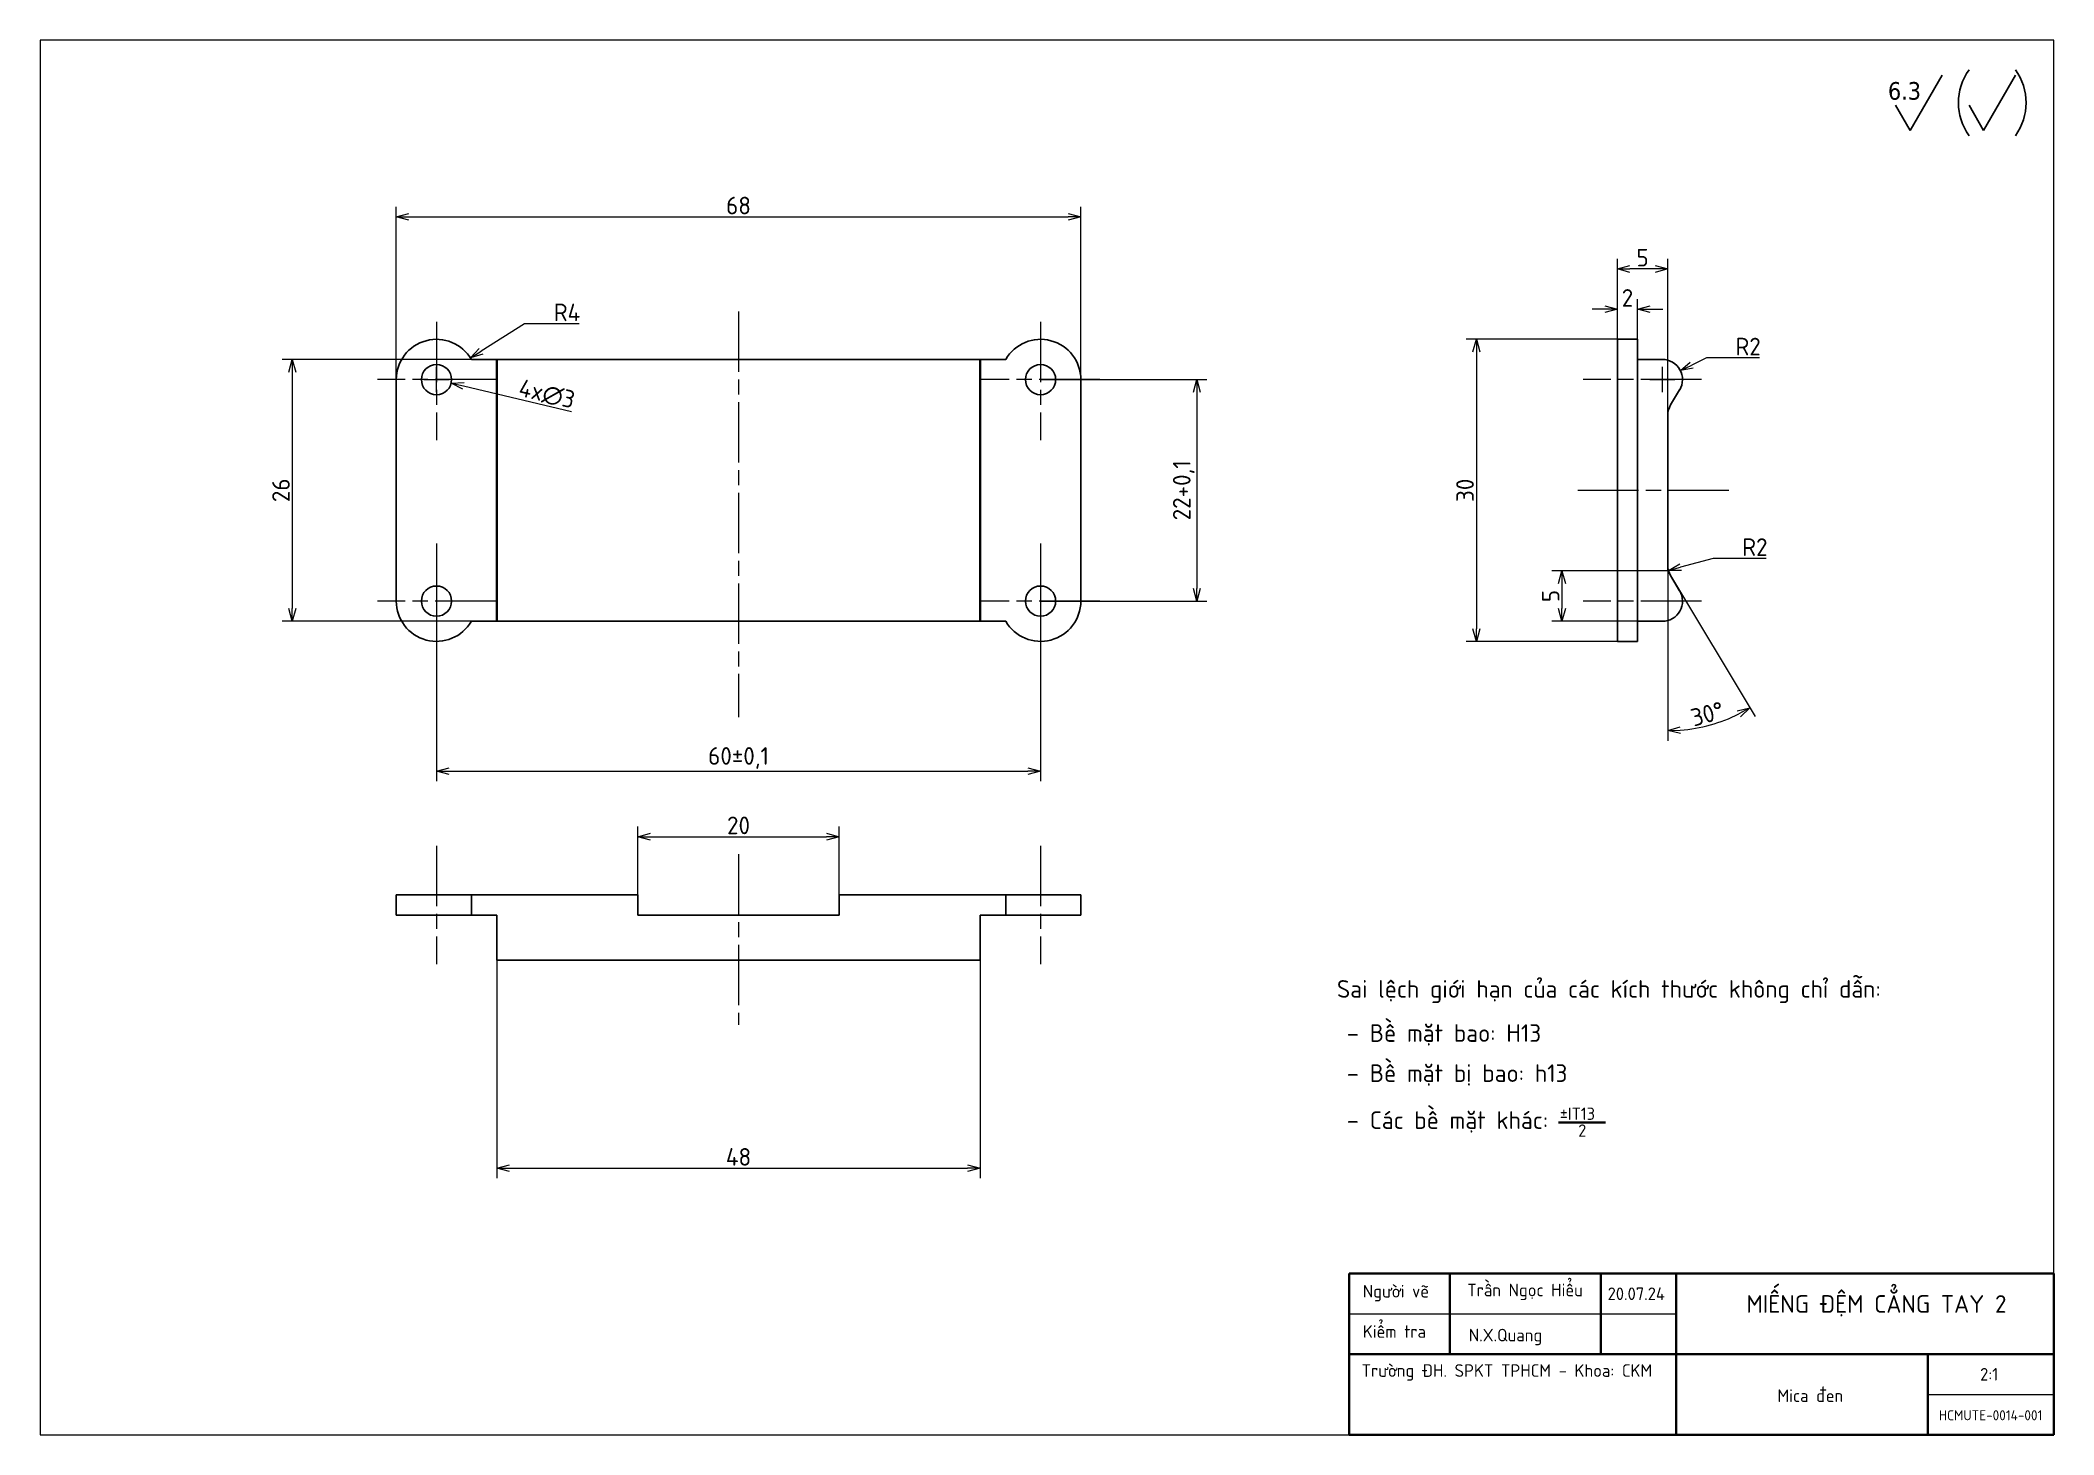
# Paper-space layout 'Sheet' of a CAD drawing. Header units: millimetres. Extents: x 10 to 410, y 10 to 287.
# The model-space entities are those that its viewports show. They can reach past a viewport. Long polylines and large blocks are cut down to what shows.
import ezdxf

# ---------------------------------------------------------------- set-up
doc = ezdxf.new("R2010")
doc.units = ezdxf.units.MM
doc.linetypes.add('AM_ISO08W050', pattern=[18, 12, -1.5, 3, -1.5])
for name, color, linetype, lineweight in [('DuongTamNho', 7, 'AM_ISO08W050', 13), ('NetDam', 7, 'Continuous', 35), ('Netmanh', 5, 'Continuous', 13), ('Symbol (ISO)', 7, 'Continuous', 25)]:
    doc.layers.add(name, color=color, linetype=linetype, lineweight=lineweight)
doc.styles.add('Note Text (ISO)', font='')
doc.styles.get('Note Text (ISO)').set_extended_font_data('TCVN 7284')
doc.dimstyles.new('Default (ISO)$0', dxfattribs={"dimtxt": 3.5, "dimasz": 2.5, "dimexe": 2, "dimexo": 0, "dimgap": 0.5, "dimtad": 1, "dimtxsty": 'Note Text (ISO)', "dimblk": 'OPEN30', "dimblk1": 'OPEN30', "dimblk2": 'OPEN90', "dimcen": 2.5, "dimclrd": 256, "dimclre": 256, "dimclrt": 256, "dimazin": 0, "dimtfac": 1, "dimtofl": 0, "dimtmove": 0, "dimatfit": 3, "dimldrblk": 'OPEN30', "dimfxl": 1, "dimtolj": 1, "dimtzin": 0, "dimlwd": -1, "dimlwe": -1, "dimarcsym": 0})
doc.dimstyles.new('Default (ISO)$2', dxfattribs={"dimtxt": 3.5, "dimasz": 2.5, "dimexe": 2, "dimexo": 0, "dimgap": 0.5, "dimtad": 1, "dimtxsty": 'Note Text (ISO)', "dimblk": 'OPEN30', "dimblk1": 'OPEN30', "dimblk2": 'OPEN90', "dimcen": 2.5, "dimclrd": 256, "dimclre": 256, "dimclrt": 256, "dimazin": 0, "dimtfac": 1, "dimtofl": 0, "dimtmove": 0, "dimatfit": 3, "dimldrblk": 'OPEN30', "dimfxl": 1, "dimtolj": 1, "dimtzin": 0, "dimlwd": -1, "dimlwe": -1, "dimarcsym": 0})
doc.dimstyles.new('Default (ISO)$4', dxfattribs={"dimtxt": 3.5, "dimasz": 2.5, "dimexe": 2, "dimexo": 0, "dimgap": 0.5, "dimtad": 1, "dimtih": 1, "dimtoh": 1, "dimtxsty": 'Note Text (ISO)', "dimblk": 'OPEN30', "dimblk1": 'OPEN30', "dimblk2": 'OPEN90', "dimcen": 2.5, "dimclrd": 256, "dimclre": 256, "dimclrt": 256, "dimazin": 0, "dimtfac": 1, "dimtofl": 0, "dimtmove": 0, "dimatfit": 3, "dimldrblk": 'OPEN30', "dimfxl": 1, "dimtolj": 1, "dimtzin": 0, "dimlwd": -1, "dimlwe": -1, "dimarcsym": 0})

# ---------------------------------------------------------------- blocks, each defined once
blk = doc.blocks.new('_Open30')
at = {"color": 0, "linetype": 'ByBlock', "lineweight": -2}
for p, q in [((-1, 0.27), (0, 0)), ((0, 0), (-1, -0.27)), ((0, 0), (-1, 0))]:
    blk.add_line(p, q, dxfattribs=at)
blk = doc.blocks.new('*D25')
at = {"layer": 'Defpoints', "color": 0, "transparency": 16777216}
for p in [(216.72, 251.92), (80.72, 219.6), (216.72, 219.6)]:
    blk.add_point(p, dxfattribs=at)
at = {"layer": 'Netmanh', "linetype": 'Continuous', "transparency": 16777216}
for p, q in [((80.72, 219.6), (80.72, 253.92)), ((216.72, 219.6), (216.72, 253.92)), ((83.22, 251.92), (214.22, 251.92))]:
    blk.add_line(p, q, dxfattribs=at)
at = {"layer": 'Netmanh', "transparency": 16777216, "xscale": 2.5, "yscale": 2.5, "zscale": 2.5, "rotation": 180}
blk.add_blockref('_Open30', (80.72, 251.92), dxfattribs=at)
at = {"layer": 'Netmanh', "transparency": 16777216, "xscale": 2.5, "yscale": 2.5, "zscale": 2.5}
blk.add_blockref('_Open30', (216.72, 251.92), dxfattribs=at)
at = {"layer": 'Netmanh', "transparency": 16777216, "insert": (148.72, 254.17), "char_height": 3.5, "attachment_point": 5, "style": 'Note Text (ISO)'}
blk.add_mtext('\\A1;68', dxfattribs=at)
blk = doc.blocks.new('_Open90')
at = {"color": 0, "linetype": 'ByBlock', "lineweight": -2}
for p, q in [((0, 0), (-1, 0)), ((-0.5, 0.5), (0, 0)), ((0, 0), (-0.5, -0.5))]:
    blk.add_line(p, q, dxfattribs=at)
blk = doc.blocks.new('*D26')
at = {"layer": 'Defpoints', "color": 0, "transparency": 16777216}
for p in [(168.72, 128.79), (128.72, 113.22), (168.72, 113.22)]:
    blk.add_point(p, dxfattribs=at)
at = {"layer": 'Netmanh', "linetype": 'Continuous', "transparency": 16777216}
for p, q in [((128.72, 113.22), (128.72, 130.79)), ((131.22, 128.79), (166.22, 128.79)), ((168.72, 113.22), (168.72, 130.79))]:
    blk.add_line(p, q, dxfattribs=at)
at = {"layer": 'Netmanh', "transparency": 16777216, "xscale": 2.5, "yscale": 2.5, "zscale": 2.5, "rotation": 180}
blk.add_blockref('_Open30', (128.72, 128.79), dxfattribs=at)
at = {"layer": 'Netmanh', "transparency": 16777216, "xscale": 2.5, "yscale": 2.5, "zscale": 2.5}
blk.add_blockref('_Open30', (168.72, 128.79), dxfattribs=at)
at = {"layer": 'Netmanh', "transparency": 16777216, "insert": (148.72, 131.04), "char_height": 3.5, "attachment_point": 5, "style": 'Note Text (ISO)'}
blk.add_mtext('\\A1;20', dxfattribs=at)
blk = doc.blocks.new('*D27')
at = {"layer": 'Defpoints', "color": 0, "transparency": 16777216}
for p in [(95.65, 223.6), (60.07, 171.6), (95.65, 171.6)]:
    blk.add_point(p, dxfattribs=at)
at = {"layer": 'Netmanh', "linetype": 'Continuous', "transparency": 16777216}
for p, q in [((95.65, 223.6), (58.07, 223.6)), ((60.07, 221.1), (60.07, 174.1)), ((95.65, 171.6), (58.07, 171.6))]:
    blk.add_line(p, q, dxfattribs=at)
at = {"layer": 'Netmanh', "transparency": 16777216, "xscale": 2.5, "yscale": 2.5, "zscale": 2.5}
for p, rotation in [((60.07, 223.6), 90), ((60.07, 171.6), 270)]:
    blk.add_blockref('_Open30', p, dxfattribs=dict(at, rotation=rotation))
at = {"layer": 'Netmanh', "transparency": 16777216, "insert": (57.82, 197.6), "char_height": 3.5, "attachment_point": 5, "rotation": 90, "style": 'Note Text (ISO)'}
blk.add_mtext('\\A1;26', dxfattribs=at)
blk = doc.blocks.new('*D28')
at = {"layer": 'Defpoints', "color": 0, "transparency": 16777216}
for p in [(323.32, 227.6), (295.3, 167.6), (323.32, 167.6)]:
    blk.add_point(p, dxfattribs=at)
at = {"layer": 'Netmanh', "linetype": 'Continuous', "transparency": 16777216}
for p, q in [((323.32, 227.6), (293.3, 227.6)), ((295.3, 225.1), (295.3, 170.1)), ((323.32, 167.6), (293.3, 167.6))]:
    blk.add_line(p, q, dxfattribs=at)
at = {"layer": 'Netmanh', "transparency": 16777216, "xscale": 2.5, "yscale": 2.5, "zscale": 2.5}
for p, rotation in [((295.3, 227.6), 90), ((295.3, 167.6), 270)]:
    blk.add_blockref('_Open30', p, dxfattribs=dict(at, rotation=rotation))
at = {"layer": 'Netmanh', "transparency": 16777216, "insert": (293.05, 197.6), "char_height": 3.5, "attachment_point": 5, "rotation": 90, "style": 'Note Text (ISO)'}
blk.add_mtext('\\A1;30', dxfattribs=at)
blk = doc.blocks.new('*D29')
at = {"layer": 'Defpoints', "color": 0, "transparency": 16777216}
for p in [(323.32, 241.57), (323.32, 212.49), (333.32, 212.49)]:
    blk.add_point(p, dxfattribs=at)
at = {"layer": 'Netmanh', "linetype": 'Continuous', "transparency": 16777216}
for p, q in [((323.32, 212.49), (323.32, 243.57)), ((330.82, 241.57), (325.82, 241.57)), ((333.32, 212.49), (333.32, 243.57))]:
    blk.add_line(p, q, dxfattribs=at)
at = {"layer": 'Netmanh', "transparency": 16777216, "xscale": 2.5, "yscale": 2.5, "zscale": 2.5, "rotation": 180}
blk.add_blockref('_Open30', (323.32, 241.57), dxfattribs=at)
at = {"layer": 'Netmanh', "transparency": 16777216, "xscale": 2.5, "yscale": 2.5, "zscale": 2.5}
blk.add_blockref('_Open30', (333.32, 241.57), dxfattribs=at)
at = {"layer": 'Netmanh', "transparency": 16777216, "insert": (328.32, 243.82), "char_height": 3.5, "attachment_point": 5, "style": 'Note Text (ISO)'}
blk.add_mtext('\\A1;5', dxfattribs=at)
blk = doc.blocks.new('*D30')
at = {"layer": 'Defpoints', "color": 0, "transparency": 16777216}
for p in [(323.32, 233.57), (323.32, 227.6), (327.32, 227.6)]:
    blk.add_point(p, dxfattribs=at)
at = {"layer": 'Netmanh', "linetype": 'Continuous', "transparency": 16777216}
for p, q in [((320.82, 233.57), (318.32, 233.57)), ((323.32, 227.6), (323.32, 235.57)), ((327.32, 227.6), (327.32, 235.57)), ((329.82, 233.57), (332.32, 233.57))]:
    blk.add_line(p, q, dxfattribs=at)
at = {"layer": 'Netmanh', "transparency": 16777216, "xscale": 2.5, "yscale": 2.5, "zscale": 2.5}
blk.add_blockref('_Open30', (323.32, 233.57), dxfattribs=at)
at = {"layer": 'Netmanh', "transparency": 16777216, "xscale": 2.5, "yscale": 2.5, "zscale": 2.5, "rotation": 180}
blk.add_blockref('_Open30', (327.32, 233.57), dxfattribs=at)
at = {"layer": 'Netmanh', "transparency": 16777216, "insert": (325.32, 235.82), "char_height": 3.5, "attachment_point": 5, "style": 'Note Text (ISO)'}
blk.add_mtext('\\A1;2', dxfattribs=at)
blk = doc.blocks.new('*D31')
at = {"layer": 'Defpoints', "color": 0, "transparency": 16777216}
for p in [(333.32, 181.6), (312.31, 171.6), (327.32, 171.6)]:
    blk.add_point(p, dxfattribs=at)
at = {"layer": 'Netmanh', "linetype": 'Continuous', "transparency": 16777216}
for p, q in [((333.32, 181.6), (310.31, 181.6)), ((312.31, 179.1), (312.31, 174.1)), ((327.32, 171.6), (310.31, 171.6))]:
    blk.add_line(p, q, dxfattribs=at)
at = {"layer": 'Netmanh', "transparency": 16777216, "xscale": 2.5, "yscale": 2.5, "zscale": 2.5}
for p, rotation in [((312.31, 181.6), 90), ((312.31, 171.6), 270)]:
    blk.add_blockref('_Open30', p, dxfattribs=dict(at, rotation=rotation))
at = {"layer": 'Netmanh', "transparency": 16777216, "insert": (310.06, 176.6), "char_height": 3.5, "attachment_point": 5, "rotation": 90, "style": 'Note Text (ISO)'}
blk.add_mtext('\\A1;5', dxfattribs=at)
blk = doc.blocks.new('*D32')
at = {"layer": 'Defpoints', "color": 0, "transparency": 16777216}
for p in [(208.72, 219.6), (208.72, 175.6), (239.78, 175.6)]:
    blk.add_point(p, dxfattribs=at)
at = {"layer": 'Netmanh', "linetype": 'Continuous', "transparency": 16777216}
for p, q in [((208.72, 219.6), (241.78, 219.6)), ((239.78, 217.1), (239.78, 178.1)), ((208.72, 175.6), (241.78, 175.6))]:
    blk.add_line(p, q, dxfattribs=at)
at = {"layer": 'Netmanh', "transparency": 16777216, "xscale": 2.5, "yscale": 2.5, "zscale": 2.5}
for p, rotation in [((239.78, 219.6), 90), ((239.78, 175.6), 270)]:
    blk.add_blockref('_Open30', p, dxfattribs=dict(at, rotation=rotation))
at = {"layer": 'Netmanh', "transparency": 16777216, "insert": (237.18, 197.6), "char_height": 3.5, "attachment_point": 5, "rotation": 90, "style": 'Note Text (ISO)'}
blk.add_mtext('\\A1;22+0,1', dxfattribs=at)
blk = doc.blocks.new('*D33')
at = {"layer": 'Defpoints', "color": 0, "transparency": 16777216}
for p in [(88.72, 175.6), (208.72, 175.6), (208.72, 141.83)]:
    blk.add_point(p, dxfattribs=at)
at = {"layer": 'Netmanh', "linetype": 'Continuous', "transparency": 16777216}
for p, q in [((88.72, 175.6), (88.72, 139.83)), ((208.72, 175.6), (208.72, 139.83)), ((91.22, 141.83), (206.22, 141.83))]:
    blk.add_line(p, q, dxfattribs=at)
at = {"layer": 'Netmanh', "transparency": 16777216, "xscale": 2.5, "yscale": 2.5, "zscale": 2.5, "rotation": 180}
blk.add_blockref('_Open30', (88.72, 141.83), dxfattribs=at)
at = {"layer": 'Netmanh', "transparency": 16777216, "xscale": 2.5, "yscale": 2.5, "zscale": 2.5}
blk.add_blockref('_Open30', (208.72, 141.83), dxfattribs=at)
at = {"layer": 'Netmanh', "transparency": 16777216, "insert": (148.72, 144.43), "char_height": 3.5, "attachment_point": 5, "style": 'Note Text (ISO)'}
blk.add_mtext('\\A1;60%%P0,1', dxfattribs=at)
blk = doc.blocks.new('*D34')
at = {"layer": 'Defpoints', "color": 0, "transparency": 16777216}
for p in [(100.72, 104.28), (196.72, 104.28), (196.72, 62.94)]:
    blk.add_point(p, dxfattribs=at)
at = {"layer": 'Netmanh', "linetype": 'Continuous', "transparency": 16777216}
for p, q in [((100.72, 104.28), (100.72, 60.94)), ((196.72, 104.28), (196.72, 60.94)), ((103.22, 62.94), (194.22, 62.94))]:
    blk.add_line(p, q, dxfattribs=at)
at = {"layer": 'Netmanh', "transparency": 16777216, "xscale": 2.5, "yscale": 2.5, "zscale": 2.5, "rotation": 180}
blk.add_blockref('_Open30', (100.72, 62.94), dxfattribs=at)
at = {"layer": 'Netmanh', "transparency": 16777216, "xscale": 2.5, "yscale": 2.5, "zscale": 2.5}
blk.add_blockref('_Open30', (196.72, 62.94), dxfattribs=at)
at = {"layer": 'Netmanh', "transparency": 16777216, "insert": (148.72, 65.19), "char_height": 3.5, "attachment_point": 5, "style": 'Note Text (ISO)'}
blk.add_mtext('\\A1;48', dxfattribs=at)
blk = doc.blocks.new('*D35')
at = {"layer": 'Defpoints', "color": 0, "transparency": 16777216}
for p in [(333.32, 182.71), (333.32, 181.6), (333.32, 181.6), (333.89, 180.65), (339.01, 150.38)]:
    blk.add_point(p, dxfattribs=at)
at = {"layer": 'Netmanh', "linetype": 'Continuous', "transparency": 16777216}
for p, q in [((333.32, 181.6), (333.32, 147.87)), ((333.89, 180.65), (350.68, 152.67))]:
    blk.add_line(p, q, dxfattribs=at)
blk.add_arc((333.32, 181.6), 31.74, 274.5146, 296.4492, dxfattribs=at)
at = {"layer": 'Netmanh', "transparency": 16777216, "xscale": 2.5, "yscale": 2.5, "zscale": 2.5}
for p, rotation in [((349.65, 154.39), 28.70647049791172), ((333.32, 149.87), 182.2572860341583)]:
    blk.add_blockref('_Open30', p, dxfattribs=dict(at, rotation=rotation))
at = {"layer": 'Netmanh', "transparency": 16777216, "insert": (341.19, 153.19), "char_height": 3.5, "attachment_point": 5, "rotation": 15.4819, "style": 'Note Text (ISO)'}
blk.add_mtext('\\A1;30%%D', dxfattribs=at)
blk = doc.blocks.new('*D36')
at = {"layer": 'Defpoints', "color": 0, "transparency": 16777216}
for p in [(95.47, 223.89), (88.72, 219.6)]:
    blk.add_point(p, dxfattribs=at)
at = {"layer": 'Netmanh', "linetype": 'Continuous', "transparency": 16777216}
for p, q in [((106.17, 230.7), (97.58, 225.24)), ((117.09, 230.7), (106.17, 230.7))]:
    blk.add_line(p, q, dxfattribs=at)
at = {"layer": 'Netmanh', "transparency": 16777216}
for p, q in [((88.72, 217.1), (88.72, 222.1)), ((86.22, 219.6), (91.22, 219.6))]:
    blk.add_line(p, q, dxfattribs=at)
at = {"layer": 'Netmanh', "transparency": 16777216, "xscale": 2.5, "yscale": 2.5, "zscale": 2.5, "rotation": 212.4452693313682}
blk.add_blockref('_Open30', (95.47, 223.89), dxfattribs=at)
at = {"layer": 'Netmanh', "transparency": 16777216, "insert": (114.64, 232.95), "char_height": 3.5, "attachment_point": 5, "style": 'Note Text (ISO)'}
blk.add_mtext('\\A1;R4', dxfattribs=at)
blk = doc.blocks.new('*D37')
at = {"layer": 'Defpoints', "color": 0, "transparency": 16777216}
for p in [(335.84, 221.37), (332.25, 219.6)]:
    blk.add_point(p, dxfattribs=at)
at = {"layer": 'Netmanh', "transparency": 16777216}
for p, q in [((332.25, 217.1), (332.25, 222.1)), ((329.75, 219.6), (334.75, 219.6))]:
    blk.add_line(p, q, dxfattribs=at)
at = {"layer": 'Netmanh', "linetype": 'Continuous', "transparency": 16777216}
for p, q in [((341, 223.91), (338.08, 222.48)), ((351.56, 223.91), (341, 223.91))]:
    blk.add_line(p, q, dxfattribs=at)
at = {"layer": 'Netmanh', "transparency": 16777216, "xscale": 2.5, "yscale": 2.5, "zscale": 2.5, "rotation": 206.2413545759332}
blk.add_blockref('_Open30', (335.84, 221.37), dxfattribs=at)
at = {"layer": 'Netmanh', "transparency": 16777216, "insert": (349.28, 226.16), "char_height": 3.5, "attachment_point": 5, "style": 'Note Text (ISO)'}
blk.add_mtext('\\A1;R2', dxfattribs=at)
blk = doc.blocks.new('*D38')
at = {"layer": 'Defpoints', "color": 0, "transparency": 16777216}
for p in [(333.46, 181.66), (337.32, 182.71)]:
    blk.add_point(p, dxfattribs=at)
at = {"layer": 'Netmanh', "linetype": 'Continuous', "transparency": 16777216}
for p, q in [((342.34, 184.07), (335.87, 182.32)), ((352.9, 184.07), (342.34, 184.07))]:
    blk.add_line(p, q, dxfattribs=at)
at = {"layer": 'Netmanh', "transparency": 16777216, "xscale": 2.5, "yscale": 2.5, "zscale": 2.5, "rotation": 195.1496488325328}
blk.add_blockref('_Open30', (333.46, 181.66), dxfattribs=at)
at = {"layer": 'Netmanh', "transparency": 16777216, "insert": (350.63, 186.32), "char_height": 3.5, "attachment_point": 5, "style": 'Note Text (ISO)'}
blk.add_mtext('\\A1;R2', dxfattribs=at)

msp = doc.modelspace()

# ---------------------------------------------------------------- linework, layer by layer
at = {"color": 7, "linetype": 'Continuous', "lineweight": 25}
for p, q in [((419.29, 251.45), (417.29, 251.45)), ((417.29, 251.45), (417.29, 247.45)), ((419.29, 251.45), (419.29, 247.45)), ((319.99, 249.45), (303.46, 249.45)), ((319.99, 249.45), (339.99, 249.45)), ((356.53, 249.45), (339.99, 249.45)), ((421.76, 249.45), (419.29, 249.45)), ((295.99, 225.45), (295.99, 247.45)), ((363.99, 225.45), (363.99, 247.45)), ((417.29, 225.45), (417.29, 247.45)), ((419.29, 247.45), (419.29, 225.45)), ((423.47, 246.43), (422.58, 244.93)), ((422.29, 229.01), (422.29, 243.9)), ((423.47, 226.48), (422.58, 227.98)), ((417.29, 225.45), (417.29, 221.45)), ((419.29, 225.45), (419.29, 221.45)), ((303.46, 223.45), (319.99, 223.45)), ((319.99, 223.45), (339.99, 223.45)), ((339.99, 223.45), (356.53, 223.45)), ((421.76, 223.45), (419.29, 223.45)), ((417.29, 221.45), (419.29, 221.45)), ((295.99, 194.26), (295.99, 196.26)), ((295.99, 196.26), (303.46, 196.26)), ((303.46, 194.26), (303.46, 196.26)), ((303.46, 196.26), (319.99, 196.26)), ((319.99, 196.26), (319.99, 194.26)), ((339.99, 196.26), (339.99, 194.26)), ((339.99, 196.26), (356.53, 196.26)), ((356.53, 194.26), (356.53, 196.26)), ((363.99, 196.26), (356.53, 196.26)), ((363.99, 196.26), (363.99, 194.26)), ((295.99, 194.26), (303.46, 194.26)), ((303.46, 194.26), (305.99, 194.26)), ((305.99, 191.79), (305.99, 194.26)), ((319.99, 194.26), (339.99, 194.26)), ((353.99, 191.79), (353.99, 194.26)), ((356.53, 194.26), (353.99, 194.26)), ((363.99, 194.26), (356.53, 194.26)), ((305.99, 189.79), (305.99, 191.79)), ((353.99, 191.79), (353.99, 189.79)), ((305.99, 189.79), (353.99, 189.79))]:
    msp.add_line(p, q, dxfattribs=at)
for centre in [(299.99, 247.45), (359.99, 247.45), (299.99, 225.45), (359.99, 225.45)]:
    msp.add_circle(centre, 1.5, dxfattribs=at)
for centre, radius, start, end in [((299.99, 247.45), 4, 30, 180), ((359.99, 247.45), 4, 0, 150), ((421.76, 247.45), 2, 329.0362, 90), ((424.29, 243.9), 2, 149.0362, 180), ((424.29, 229.01), 2, 180, 210.9638), ((421.76, 225.45), 2, 270, 30.9638), ((299.99, 225.45), 4, 180, 330), ((359.99, 225.45), 4, 210, 0)]:
    msp.add_arc(centre, radius, start, end, dxfattribs=at)
at = {"layer": 'NetDam'}
for p, q in [((305.99, 223.45), (305.99, 249.45)), ((353.99, 223.45), (353.99, 249.45))]:
    msp.add_line(p, q, dxfattribs=at)
at = {"layer": 'Netmanh'}
for q in [(422.29, 229.01), (422.58, 227.98)]:
    msp.add_line((422.29, 228.45), q, dxfattribs=at)

psp = doc.layouts.new('Sheet')

# ---------------------------------------------------------------- linework, layer by layer
at = {"layer": 'DuongTamNho'}
for p, q in [((148.723, 233.114), (148.723, 152.553)), ((88.723, 231.069), (88.723, 207.573)), ((208.723, 231.069), (208.723, 207.573)), ((100.471, 219.602), (76.975, 219.602)), ((220.471, 219.602), (196.975, 219.602)), ((340.002, 219.602), (316.506, 219.602)), ((315.479, 197.602), (346.231, 197.602)), ((88.723, 187.069), (88.723, 163.573)), ((208.723, 187.069), (208.723, 163.573)), ((100.471, 175.602), (76.975, 175.602)), ((220.471, 175.602), (196.975, 175.602)), ((340.002, 175.602), (316.506, 175.602)), ((88.723, 126.963), (88.723, 103.467)), ((148.723, 125.315), (148.723, 91.444)), ((208.723, 126.963), (208.723, 103.467))]:
    psp.add_line(p, q, dxfattribs=at)
at = {"layer": 'NetDam', "linetype": 'Continuous', "lineweight": 35}
psp.add_line((311.605, 72.054), (320.959, 72.054), dxfattribs=at)
at = {"layer": 'NetDam'}
for p, q in [((270, 42), (410, 42)), ((270, 10), (270, 42)), ((290, 42), (290, 26)), ((320, 42), (320, 26)), ((335, 42), (335, 10)), ((410, 42), (410, 10)), ((270, 26), (410, 26)), ((385, 26), (385, 10)), ((410, 10), (270, 10))]:
    psp.add_line(p, q, dxfattribs=at)
at = {"layer": 'Netmanh', "linetype": 'Continuous'}
psp.add_line((94.074, 218.33), (115.543, 213.227), dxfattribs=at)
at = {"layer": 'Netmanh'}
for p, q in [((270, 34), (335, 34)), ((385, 18), (410, 18))]:
    psp.add_line(p, q, dxfattribs=at)
at = {"layer": 'Symbol (ISO)'}
for p, q in [((381.481, 269.1), (387.832, 280.1)), ((396.056, 269.1), (402.406, 280.1)), ((378.594, 274.1), (381.481, 269.1)), ((393.169, 274.1), (396.056, 269.1))]:
    psp.add_line(p, q, dxfattribs=at)
for centre, start, end in [((402.334, 274.6), 144.44719, 215.55281), ((393.242, 274.6), 324.44719, 35.55281)]:
    psp.add_arc(centre, 11.265, start, end, dxfattribs=at)

# ---------------------------------------------------------------- block references
at = {"layer": 'Netmanh', "xscale": 2.5, "yscale": 2.5, "zscale": 2.5, "rotation": 166.628669433865}
psp.add_blockref('_Open30', (91.642, 218.908), dxfattribs=at)

# ---------------------------------------------------------------- texts
at = {"layer": 'NetDam', "attachment_point": 1}
for s, insert, char_height in [('{\\fTCVN 7284|b0|i0|c0|p34;Sai lệch giới hạn của các kích thước không chỉ dẫn:}', (267.598, 100.304), 3.5), ('{\\fTCVN 7284|b0|i0|c0|p34; – Bề mặt bao: H13}', (267.419, 91.541), 3.5), ('{\\fTCVN 7284|b0|i0|c0|p34; – Bề mặt bị bao: h13}', (267.419, 83.573), 3.5), ('{\\fTCVN 7284|b0|i0|c0|p34; – Các bề mặt khác: }', (267.419, 74.243), 3.5), ('{\\fTCVN 7284|b0|i0|c0|p34;±IT13}', (311.87, 74.989), 2.45), ('{\\fTCVN 7284|b0|i0|c0|p34;2}', (315.539, 71.645), 2.45), ('{\\fTCVN 7284|b0|i0|c0|p34;Trần Ngọc Hiểu}', (293.487, 39.993), 2.5), ('{\\fTCVN 7284|b0|i0|c0|p34;Người vẽ}', (272.75, 39.75), 2.5), ('{\\fTCVN 7284|b0|i0|c0|p34;20.07.24}', (321.374, 39.25), 2.5), ('{\\fTCVN 7284|b0|i0|c0|p34;Kiểm tra}', (272.75, 31.75), 2.5), ('{\\fTCVN 7284|b0|i0|c0|p34;N.X.Quang}', (293.81, 31.042), 2.5), ('{\\fTCVN 7284|b0|i0|c0|p34;Trường ĐH. SPKT TPHCM - Khoa: CKM}', (272.498, 24), 2.5), ('{\\fTCVN 7284|b0|i0|c0|p34;Mica đen}', (355.11, 19), 2.5), ('{\\fTCVN 7284|b0|i0|c0|p34;HCMUTE-0014-001}', (387.17, 14.866), 2)]:
    psp.add_mtext(s, dxfattribs=dict(at, insert=insert, char_height=char_height))
for s, insert, char_height, width in [('{\\fTCVN 7284|b0|i0|c0|p34;MIẾNG ĐỆM CẲNG TAY 2}', (348.942, 37.726), 3.5, 54.83536), ('{\\fTCVN 7284|b0|i0|c0|p34;2:1}', (395.374, 23.25), 2.5, 3.25)]:
    psp.add_mtext(s, dxfattribs=dict(at, insert=insert, char_height=char_height, width=width))
at = {"layer": 'Netmanh', "insert": (110.64, 216.705), "char_height": 3.5, "attachment_point": 5, "rotation": 346.62867, "style": 'Note Text (ISO)'}
psp.add_mtext('\\A1;4x∅3', dxfattribs=at)
at = {"layer": 'Symbol (ISO)', "insert": (377.067, 278.697), "char_height": 3.5, "attachment_point": 1}
psp.add_mtext('\\fTahoma|b0|i0;\\W1.;6.3', dxfattribs=at)

# ---------------------------------------------------------------- dimensions: what is measured, and where the dimension line sits
at = {"layer": 'Netmanh'}
for base, p1, p2, text, override, picture, middle in [((216.723, 251.918), (80.723, 219.602), (216.723, 219.602), '68', {"dimgap": 0.5, "dimlfac": -0.5, "dimtol": 1, "dimlim": 0, "dimtp": 0.1, "dimtm": 0.1, "dimtdec": 1}, '*D25', (148.723, 254.168)), ((323.319, 241.57), (333.319, 212.494), (323.319, 212.494), '5', {"dimgap": 0.5, "dimlfac": -0.5, "dimtol": 1, "dimlim": 0, "dimtp": 0.1, "dimtm": 0.1, "dimtdec": 1}, '*D29', (328.319, 243.82)), ((323.319, 233.57), (327.319, 227.602), (323.319, 227.602), '2', {"dimgap": 0.5, "dimlfac": -0.5, "dimtol": 1, "dimlim": 0, "dimtp": 0.1, "dimtm": 0.1, "dimtdec": 1}, '*D30', (325.319, 235.82)), ((208.723, 141.831), (88.723, 175.602), (208.723, 175.602), '60%%P0,1', {"dimgap": 0.5, "dimtol": 1, "dimlim": 0, "dimtp": 0.1, "dimtm": 0.1, "dimtdec": 1}, '*D33', (148.723, 144.431)), ((168.723, 128.794), (128.723, 113.215), (168.723, 113.215), '20', {"dimgap": 0.5, "dimlfac": -0.5, "dimtol": 1, "dimlim": 0, "dimtp": 0.1, "dimtm": 0.1, "dimtdec": 1}, '*D26', (148.723, 131.044)), ((196.723, 62.939), (100.723, 104.28), (196.723, 104.28), '48', {"dimgap": 0.5, "dimlfac": -0.5, "dimtol": 1, "dimlim": 0, "dimtp": 0.1, "dimtm": 0.1, "dimtdec": 1}, '*D34', (148.723, 65.189))]:
    dim = psp.add_linear_dim(base=base, p1=p1, p2=p2, text=text, dimstyle='Default (ISO)$0', override=override, dxfattribs=at)
    dim.commit()
    dim.dimension.update_dxf_attribs({"geometry": picture, "text_midpoint": middle})
for center, mpoint, text, picture, middle in [((88.723, 219.602), (95.474, 223.894), 'R4', '*D36', (114.636, 230.695)), ((332.254, 219.602), (335.842, 221.37), 'R2', '*D37', (349.284, 223.911)), ((337.319, 182.71), (333.458, 181.664), 'R2', '*D38', (350.626, 184.069))]:
    dim = psp.add_radius_dim(center=center, mpoint=mpoint, text=text, dimstyle='Default (ISO)$4', override={"dimgap": 0.5, "dimlfac": -0.5, "dimtol": 1, "dimlim": 0, "dimtp": 0.1, "dimtm": 0.1, "dimtdec": 1}, dxfattribs=at)
    dim.commit()
    dim.dimension.update_dxf_attribs({"geometry": picture, "text_midpoint": middle, "dimtype": 164})
dim = psp.add_linear_dim(base=(295.301, 167.602), p1=(323.319, 227.602), p2=(323.319, 167.602), angle=90, text='30', dimstyle='Default (ISO)$0', override={"dimgap": 0.5, "dimlfac": -0.5, "dimtol": 1, "dimlim": 0, "dimtp": 0.1, "dimtm": 0.1, "dimtdec": 1}, dxfattribs=at)
dim.commit()
dim.dimension.update_dxf_attribs({"geometry": '*D28', "text_midpoint": (295.301, 197.602), "dimtype": 160})
for base, p1, p2, text, override, picture, middle in [((60.072, 171.602), (95.651, 223.602), (95.651, 171.602), '26', {"dimgap": 0.5, "dimlfac": -0.5, "dimtol": 1, "dimlim": 0, "dimtp": 0.1, "dimtm": 0.1, "dimtdec": 1}, '*D27', (57.822, 197.602)), ((239.78, 175.602), (208.723, 219.602), (208.723, 175.602), '22+0,1', {"dimgap": 0.5, "dimtol": 1, "dimlim": 0, "dimtp": 0.1, "dimtm": 0.1, "dimtdec": 1}, '*D32', (237.18, 197.602)), ((312.315, 171.602), (333.319, 181.602), (327.319, 171.602), '5', {"dimgap": 0.5, "dimlfac": -0.5, "dimtol": 1, "dimlim": 0, "dimtp": 0.1, "dimtm": 0.1, "dimtdec": 1}, '*D31', (310.065, 176.602))]:
    dim = psp.add_linear_dim(base=base, p1=p1, p2=p2, angle=90, text=text, dimstyle='Default (ISO)$0', override=override, dxfattribs=at)
    dim.commit()
    dim.dimension.update_dxf_attribs({"geometry": picture, "text_midpoint": middle})
dim = psp.add_angular_dim_2l(base=(339.005, 150.379), line1=((333.319, 181.602), (333.319, 182.71)), line2=((333.319, 181.602), (333.889, 180.652)), text='30%%D', dimstyle='Default (ISO)$2', dxfattribs=at)
dim.commit()
dim.dimension.update_dxf_attribs({"geometry": '*D35', "text_midpoint": (341.19, 153.185)})

# ---------------------------------------------------------------- viewports
at = {"layer": 'NetDam'}
psp.add_viewport(center=(210, 148.5), size=(400, 277), view_center_point=(360.631, 211.903), view_height=138.5, dxfattribs=at)

doc.saveas('drawing.dxf')
